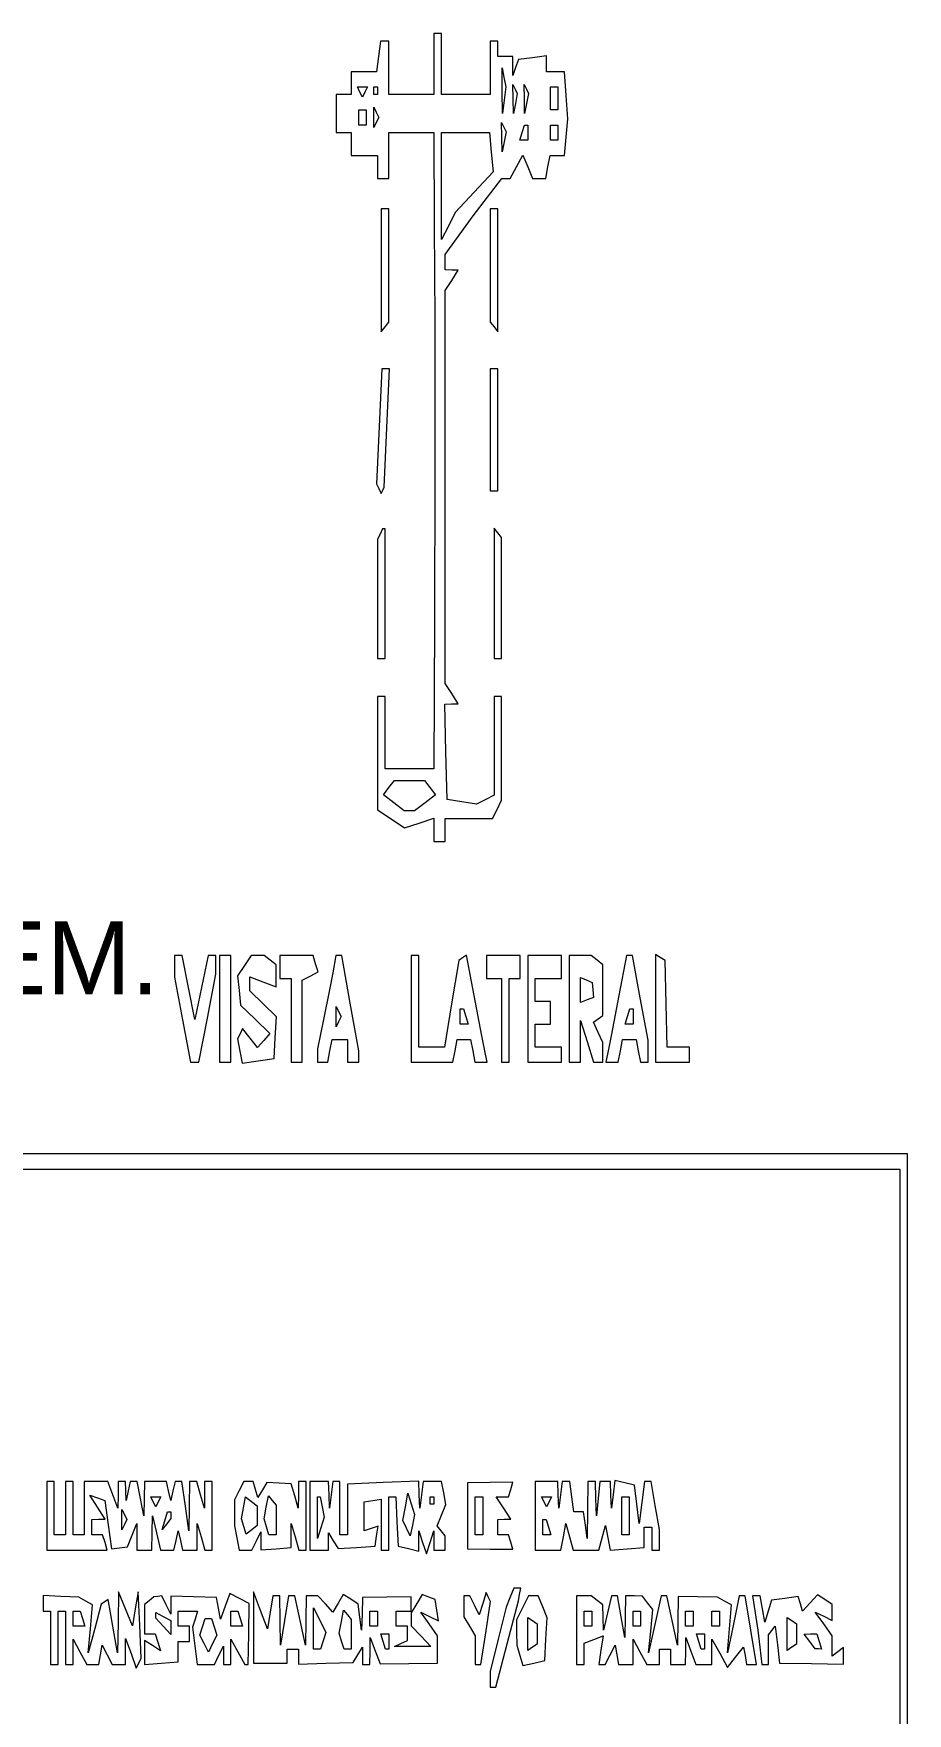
# Paper-space layout 'AN-22-DGE-077' of a CAD drawing. Header units: metres. Extents: x 12 to 191, y -57 to 204.
# Drawn here: x 97.88 to 118.32, y -8.82 to 30.46 of the extents above; entities that cross this region are included whole.
import ezdxf

# ---------------------------------------------------------------- set-up
doc = ezdxf.new("R2010")
doc.units = ezdxf.units.M
doc.layers.add('DGE_CONTORNOS', color=7, linetype='Continuous', lineweight=0)
doc.layers.add('DGE_DATOS', color=7, linetype='Continuous', lineweight=0)
doc.styles.add('DGE_ARIAL', font='arial.ttf')

# ---------------------------------------------------------------- blocks, each defined once
blk = doc.blocks.new('LP_REF_DGE_MT_077')
at = {"layer": 'DGE_CONTORNOS'}
for points in [[(107.242, 29.748), (107.242, 29.035), (106.715, 29.035), (106.188, 29.035), (106.188, 29.659), (106.188, 30.283), (106.091, 30.283), (105.995, 30.283), (105.949, 29.926), (105.903, 29.57), (105.606, 29.57), (105.309, 29.57), (105.309, 29.303), (105.309, 29.035), (105.133, 29.035), (104.957, 29.035), (104.957, 28.59), (104.957, 28.145), (105.133, 28.145), (105.309, 28.145), (105.309, 27.877), (105.309, 27.61), (105.616, 27.61), (105.924, 27.61), (105.924, 27.343), (105.924, 27.076), (106.056, 27.076), (106.188, 27.076), (106.188, 27.61), (106.188, 28.145), (106.715, 28.145), (107.242, 28.145), (107.253, 25.962), (107.263, 23.779), (107.265, 21.997), (107.267, 20.216), (107.255, 16.741), (107.242, 13.266), (106.671, 13.266), (106.1, 13.266), (106.1, 14.113), (106.1, 14.959), (106.012, 14.959), (105.924, 14.959), (105.924, 13.637), (105.924, 12.314), (106.241, 12.102), (106.557, 11.89), (106.9, 12.001), (107.242, 12.113), (107.242, 11.843), (107.242, 11.574), (107.374, 11.574), (107.506, 11.574), (107.506, 11.841), (107.506, 12.108), (108.06, 12.108), (108.613, 12.108), (108.719, 12.322), (108.824, 12.536), (108.824, 13.748), (108.824, 14.959), (108.736, 14.959), (108.649, 14.959), (108.649, 13.804), (108.649, 12.65), (108.442, 12.545), (108.236, 12.44), (107.893, 12.497), (107.55, 12.554), (107.524, 13.667), (107.498, 14.781), (107.656, 14.787), (107.814, 14.792), (107.66, 15.029), (107.506, 15.266), (107.506, 19.859), (107.506, 24.453), (107.66, 24.689), (107.814, 24.926), (107.66, 24.932), (107.506, 24.937), (107.506, 25.117), (107.506, 25.297), (107.836, 25.75), (108.165, 26.202), (108.499, 26.639), (108.832, 27.076), (108.931, 27.076), (109.03, 27.076), (109.178, 27.347), (109.327, 27.619), (109.438, 27.347), (109.549, 27.076), (109.705, 27.076), (109.86, 27.076), (109.911, 27.343), (109.961, 27.61), (110.13, 27.61), (110.298, 27.61), (110.338, 28.037), (110.379, 28.465), (110.339, 29.017), (110.299, 29.57), (110.089, 29.57), (109.879, 29.57), (109.879, 29.754), (109.879, 29.938), (109.549, 29.897), (109.22, 29.857), (109.155, 29.669), (109.091, 29.481), (109.089, 29.704), (109.088, 29.926), (108.912, 29.926), (108.736, 29.926), (108.736, 30.105), (108.736, 30.283), (108.649, 30.283), (108.561, 30.283), (108.561, 29.659), (108.561, 29.035), (107.989, 29.035), (107.418, 29.035), (107.418, 29.748), (107.418, 30.461), (107.33, 30.461), (107.242, 30.461)], [(108.885, 28.905), (108.845, 28.59), (108.842, 29.125), (108.838, 29.659), (108.882, 29.44), (108.926, 29.22)], [(105.631, 29.095), (105.572, 28.976), (105.514, 29.095), (105.455, 29.214), (105.572, 29.214), (105.69, 29.214)], [(105.924, 29.125), (105.924, 29.035), (105.88, 29.035), (105.836, 29.035), (105.836, 29.125), (105.836, 29.214), (105.88, 29.214), (105.924, 29.214)], [(109.148, 28.824), (109.102, 28.59), (109.095, 28.932), (109.088, 29.273), (109.141, 29.165), (109.194, 29.058)], [(109.412, 28.824), (109.366, 28.59), (109.359, 28.932), (109.352, 29.273), (109.405, 29.165), (109.458, 29.058)], [(110.143, 28.946), (110.143, 28.679), (110.055, 28.679), (109.967, 28.679), (109.967, 28.946), (109.967, 29.214), (110.055, 29.214), (110.143, 29.214)], [(105.66, 28.501), (105.66, 28.323), (105.572, 28.323), (105.484, 28.323), (105.484, 28.501), (105.484, 28.679), (105.572, 28.679), (105.66, 28.679)], [(105.895, 28.382), (105.836, 28.263), (105.836, 28.501), (105.836, 28.739), (105.895, 28.62), (105.953, 28.501)], [(108.884, 27.933), (108.838, 27.699), (108.831, 28.041), (108.824, 28.382), (108.877, 28.275), (108.931, 28.167)], [(109.44, 28.145), (109.44, 27.966), (109.347, 27.966), (109.253, 27.966), (109.308, 28.145), (109.362, 28.323), (109.401, 28.323), (109.44, 28.323)], [(110.143, 28.145), (110.143, 27.966), (110.055, 27.966), (109.967, 27.966), (109.967, 28.145), (109.967, 28.323), (110.055, 28.323), (110.143, 28.323)], [(108.583, 27.687), (108.627, 27.229), (108.185, 26.751), (107.744, 26.274), (107.581, 25.962), (107.418, 25.65), (107.418, 26.897), (107.418, 28.145), (107.979, 28.145), (108.54, 28.145)], [(106.012, 24.927), (106.012, 23.491), (106.1, 23.601), (106.188, 23.711), (106.188, 25.037), (106.188, 26.363), (106.1, 26.363), (106.012, 26.363)], [(108.561, 25.037), (108.561, 23.711), (108.649, 23.601), (108.736, 23.491), (108.736, 24.927), (108.736, 26.363), (108.649, 26.363), (108.561, 26.363)], [(105.965, 21.277), (105.903, 19.932), (105.957, 19.821), (106.012, 19.711), (106.047, 19.785), (106.082, 19.859), (106.145, 21.24), (106.208, 22.621), (106.118, 22.621), (106.027, 22.621)], [(108.561, 21.196), (108.561, 19.77), (108.649, 19.77), (108.736, 19.77), (108.736, 21.196), (108.736, 22.621), (108.649, 22.621), (108.561, 22.621)], [(105.983, 18.76), (105.924, 18.642), (105.924, 17.246), (105.924, 15.85), (106.012, 15.85), (106.1, 15.85), (106.1, 17.365), (106.1, 18.879), (106.07, 18.879), (106.041, 18.879)], [(108.649, 17.375), (108.649, 15.85), (108.736, 15.85), (108.824, 15.85), (108.824, 17.265), (108.824, 18.68), (108.736, 18.79), (108.649, 18.9)], [(107.151, 12.829), (107.28, 12.663), (107.036, 12.475), (106.791, 12.286), (106.671, 12.286), (106.551, 12.286), (106.306, 12.475), (106.062, 12.663), (106.191, 12.829), (106.319, 12.994), (106.671, 12.994), (107.023, 12.994)], [(101.178, 8.65), (101.178, 8.398), (101.366, 7.402), (101.554, 6.407), (101.652, 6.407), (101.75, 6.407), (101.947, 7.438), (102.145, 8.47), (102.145, 8.685), (102.145, 8.901), (102.053, 8.901), (101.962, 8.901), (101.805, 8.156), (101.649, 7.41), (101.502, 8.156), (101.355, 8.901), (101.266, 8.901), (101.178, 8.901)], [(102.232, 7.654), (102.232, 6.407), (102.364, 6.407), (102.496, 6.407), (102.496, 7.654), (102.496, 8.901), (102.364, 8.901), (102.232, 8.901)], [(102.811, 8.667), (102.653, 8.432), (102.686, 8.088), (102.718, 7.743), (103.064, 7.413), (103.41, 7.083), (103.264, 6.918), (103.117, 6.752), (102.943, 6.973), (102.768, 7.195), (102.709, 7.076), (102.65, 6.956), (102.704, 6.671), (102.758, 6.386), (103.133, 6.441), (103.507, 6.496), (103.535, 6.983), (103.562, 7.47), (103.249, 7.773), (102.936, 8.076), (102.936, 8.241), (102.936, 8.406), (103.243, 8.289), (103.551, 8.172), (103.551, 8.428), (103.551, 8.685), (103.412, 8.793), (103.273, 8.901), (103.121, 8.901), (102.969, 8.901)], [(103.639, 8.634), (103.639, 8.367), (103.771, 8.367), (103.902, 8.367), (103.902, 7.387), (103.902, 6.407), (104.034, 6.407), (104.166, 6.407), (104.166, 7.366), (104.166, 8.325), (104.351, 8.423), (104.535, 8.521), (104.477, 8.711), (104.419, 8.901), (104.029, 8.901), (103.639, 8.901)], [(104.877, 8.5), (104.802, 8.099), (104.66, 7.409), (104.518, 6.719), (104.518, 6.563), (104.518, 6.407), (104.64, 6.407), (104.763, 6.407), (104.813, 6.674), (104.864, 6.941), (105.042, 6.941), (105.221, 6.941), (105.221, 6.674), (105.221, 6.407), (105.353, 6.407), (105.484, 6.407), (105.484, 6.54), (105.485, 6.674), (105.288, 7.787), (105.091, 8.901), (105.022, 8.901), (104.953, 8.901)], [(106.715, 7.654), (106.715, 6.407), (107.201, 6.407), (107.687, 6.407), (107.738, 6.674), (107.788, 6.941), (107.945, 6.941), (108.102, 6.941), (108.153, 6.674), (108.204, 6.407), (108.348, 6.407), (108.492, 6.407), (108.43, 6.718), (108.368, 7.03), (108.187, 7.971), (108.007, 8.913), (107.916, 8.851), (107.825, 8.79), (107.658, 7.776), (107.491, 6.763), (107.191, 6.763), (106.891, 6.763), (106.891, 7.832), (106.891, 8.901), (106.803, 8.901), (106.715, 8.901)], [(108.473, 8.634), (108.473, 8.367), (108.649, 8.367), (108.824, 8.367), (108.824, 7.387), (108.824, 6.407), (108.912, 6.407), (109, 6.407), (109, 7.387), (109, 8.367), (109.132, 8.367), (109.264, 8.367), (109.264, 8.634), (109.264, 8.901), (108.868, 8.901), (108.473, 8.901)], [(109.44, 7.654), (109.44, 6.407), (109.835, 6.407), (110.231, 6.407), (110.231, 6.585), (110.231, 6.763), (109.923, 6.763), (109.615, 6.763), (109.615, 7.03), (109.615, 7.297), (109.791, 7.297), (109.967, 7.297), (109.967, 7.565), (109.967, 7.832), (109.791, 7.832), (109.615, 7.832), (109.615, 8.099), (109.615, 8.367), (109.923, 8.367), (110.231, 8.367), (110.231, 8.634), (110.231, 8.901), (109.835, 8.901), (109.44, 8.901)], [(110.406, 7.654), (110.406, 6.407), (110.538, 6.407), (110.67, 6.407), (110.672, 6.897), (110.675, 7.387), (110.825, 6.897), (110.975, 6.407), (111.086, 6.407), (111.197, 6.407), (111.197, 6.638), (111.197, 6.87), (111.088, 7.106), (110.978, 7.342), (111.088, 7.424), (111.197, 7.505), (111.197, 8.095), (111.197, 8.685), (111.058, 8.793), (110.919, 8.901), (110.663, 8.901), (110.406, 8.901)], [(111.57, 7.966), (111.39, 7.03), (111.328, 6.718), (111.267, 6.407), (111.411, 6.407), (111.555, 6.407), (111.605, 6.674), (111.656, 6.941), (111.813, 6.941), (111.97, 6.941), (112.02, 6.674), (112.071, 6.407), (112.162, 6.407), (112.252, 6.407), (112.252, 6.667), (112.252, 6.928), (112.07, 7.914), (111.888, 8.901), (111.819, 8.901), (111.749, 8.901)], [(112.428, 7.669), (112.428, 6.407), (112.823, 6.407), (113.219, 6.407), (113.219, 6.585), (113.219, 6.763), (112.96, 6.763), (112.7, 6.763), (112.674, 7.773), (112.648, 8.784), (112.538, 8.857), (112.428, 8.931)], [(110.96, 8.102), (110.978, 7.926), (110.824, 7.866), (110.67, 7.806), (110.67, 8.099), (110.67, 8.393), (110.807, 8.335), (110.943, 8.277)], [(105.016, 7.357), (104.957, 7.238), (104.957, 7.476), (104.957, 7.713), (105.016, 7.594), (105.074, 7.476)], [(107.989, 7.476), (108.044, 7.297), (107.951, 7.297), (107.858, 7.297), (107.858, 7.476), (107.858, 7.654), (107.896, 7.654), (107.935, 7.654)], [(111.901, 7.476), (111.901, 7.297), (111.808, 7.297), (111.714, 7.297), (111.769, 7.476), (111.823, 7.654), (111.862, 7.654), (111.901, 7.654)], [(72.349, -25.042), (72.349, -54.353), (95.333, -54.353), (118.317, -54.353), (118.317, -25.042), (118.317, 4.268), (95.333, 4.268), (72.349, 4.268)], [(118.141, -25.042), (118.141, -53.997), (95.333, -53.997), (72.525, -53.997), (72.525, -25.042), (72.525, 3.912), (95.333, 3.912), (118.141, 3.912)], [(98.189, -4.195), (98.189, -4.997), (98.898, -4.997), (99.606, -4.997), (99.552, -4.819), (99.497, -4.641), (99.371, -4.641), (99.244, -4.641), (99.244, -4.463), (99.244, -4.284), (99.398, -4.279), (99.552, -4.273), (99.376, -3.995), (99.2, -3.718), (99.373, -3.78), (99.546, -3.841), (99.625, -4.406), (99.705, -4.972), (99.892, -4.947), (100.079, -4.922), (100.186, -4.648), (100.293, -4.373), (100.296, -4.685), (100.299, -4.997), (100.475, -4.997), (100.65, -4.997), (100.656, -4.596), (100.662, -4.195), (100.758, -4.596), (100.853, -4.997), (101.008, -4.997), (101.163, -4.997), (101.214, -4.774), (101.266, -4.552), (101.317, -4.774), (101.368, -4.997), (101.537, -4.997), (101.705, -4.997), (101.708, -4.685), (101.71, -4.373), (101.8, -4.685), (101.89, -4.997), (101.973, -4.997), (102.057, -4.997), (102.057, -4.195), (102.057, -3.393), (101.969, -3.393), (101.881, -3.393), (101.878, -3.705), (101.876, -4.017), (101.786, -3.705), (101.696, -3.393), (101.613, -3.393), (101.529, -3.393), (101.521, -3.973), (101.513, -4.552), (101.431, -3.973), (101.349, -3.393), (101.27, -3.393), (101.192, -3.393), (101.141, -3.616), (101.09, -3.839), (101.039, -3.616), (100.987, -3.393), (100.731, -3.393), (100.475, -3.393), (100.469, -3.794), (100.463, -4.195), (100.384, -3.794), (100.304, -3.393), (100.221, -3.393), (100.138, -3.393), (100.093, -3.616), (100.049, -3.839), (100.042, -3.616), (100.035, -3.393), (99.947, -3.393), (99.859, -3.393), (99.857, -3.705), (99.854, -4.017), (99.737, -3.705), (99.62, -3.393), (99.344, -3.393), (99.068, -3.393), (99.068, -4.017), (99.068, -4.641), (98.936, -4.641), (98.805, -4.641), (98.805, -4.017), (98.805, -3.393), (98.717, -3.393), (98.629, -3.393), (98.629, -4.017), (98.629, -4.641), (98.497, -4.641), (98.365, -4.641), (98.365, -4.017), (98.365, -3.393), (98.277, -3.393), (98.189, -3.393)], [(102.689, -3.607), (102.584, -3.821), (102.584, -4.127), (102.584, -4.433), (102.637, -4.715), (102.691, -4.997), (102.84, -4.997), (102.988, -4.997), (103.094, -4.783), (103.199, -4.569), (103.199, -4.782), (103.199, -4.994), (103.551, -4.967), (103.902, -4.939), (103.905, -4.656), (103.908, -4.373), (103.997, -4.685), (104.087, -4.997), (104.17, -4.997), (104.254, -4.997), (104.254, -4.195), (104.254, -3.393), (104.166, -3.393), (104.078, -3.393), (104.076, -3.705), (104.073, -4.017), (103.991, -3.733), (103.909, -3.448), (103.623, -3.432), (103.336, -3.415), (103.232, -3.591), (103.127, -3.767), (103.07, -3.58), (103.013, -3.393), (102.904, -3.393), (102.795, -3.393)], [(104.342, -4.195), (104.342, -4.997), (104.562, -4.997), (104.781, -4.997), (104.781, -4.797), (104.781, -4.597), (104.891, -4.78), (105.001, -4.963), (105.433, -4.935), (105.866, -4.908), (105.904, -4.673), (105.943, -4.438), (105.779, -4.495), (105.616, -4.552), (105.616, -4.21), (105.616, -3.868), (105.814, -3.839), (106.012, -3.809), (106.012, -4.403), (106.012, -4.997), (106.1, -4.997), (106.188, -4.997), (106.188, -4.373), (106.188, -3.75), (106.27, -3.75), (106.352, -3.75), (106.38, -4.329), (106.407, -4.908), (106.649, -4.964), (106.891, -5.021), (106.892, -4.786), (106.893, -4.552), (106.98, -4.819), (107.067, -5.086), (107.153, -4.819), (107.24, -4.552), (107.241, -4.774), (107.242, -4.997), (107.374, -4.997), (107.506, -4.997), (107.506, -4.829), (107.506, -4.662), (107.414, -4.546), (107.322, -4.431), (107.424, -4.182), (107.526, -3.933), (107.475, -3.663), (107.424, -3.393), (107.208, -3.393), (106.992, -3.393), (106.951, -3.705), (106.911, -4.017), (106.901, -3.702), (106.891, -3.387), (106.056, -3.42), (105.221, -3.454), (105.221, -4.047), (105.221, -4.641), (105.133, -4.641), (105.045, -4.641), (105.045, -4.017), (105.045, -3.393), (104.964, -3.393), (104.882, -3.393), (104.842, -3.705), (104.802, -4.017), (104.792, -3.705), (104.781, -3.393), (104.562, -3.393), (104.342, -3.393)], [(108.033, -4.195), (108.033, -4.968), (108.563, -4.973), (109.093, -4.979), (109.041, -4.81), (108.99, -4.641), (108.863, -4.641), (108.736, -4.641), (108.736, -4.463), (108.736, -4.284), (108.89, -4.279), (109.044, -4.273), (108.874, -4.011), (108.703, -3.75), (108.846, -3.75), (108.99, -3.75), (109.041, -3.581), (109.093, -3.412), (108.563, -3.417), (108.033, -3.422)], [(109.615, -4.195), (109.615, -4.997), (109.914, -4.997), (110.212, -4.997), (110.271, -4.685), (110.33, -4.373), (110.417, -4.685), (110.503, -4.997), (110.802, -4.997), (111.101, -4.997), (111.18, -4.71), (111.259, -4.424), (111.314, -4.712), (111.368, -5), (111.766, -4.97), (112.164, -4.939), (112.164, -4.701), (112.164, -4.463), (112.252, -4.463), (112.34, -4.463), (112.34, -4.73), (112.34, -4.997), (112.428, -4.997), (112.516, -4.997), (112.516, -4.756), (112.516, -4.516), (112.419, -3.955), (112.323, -3.393), (112.245, -3.393), (112.168, -3.393), (112.105, -3.883), (112.043, -4.373), (111.99, -3.928), (111.938, -3.483), (111.707, -3.428), (111.476, -3.373), (111.435, -3.695), (111.394, -4.017), (111.383, -3.705), (111.373, -3.393), (111.248, -3.393), (111.122, -3.393), (111.084, -3.794), (111.046, -4.195), (111.034, -3.794), (111.022, -3.393), (110.934, -3.393), (110.846, -3.393), (110.836, -4.062), (110.826, -4.73), (110.785, -4.418), (110.745, -4.106), (110.63, -4.106), (110.515, -4.106), (110.469, -3.75), (110.423, -3.393), (110.333, -3.393), (110.244, -3.393), (110.203, -3.705), (110.163, -4.017), (110.153, -3.705), (110.143, -3.393), (109.879, -3.393), (109.615, -3.393)], [(100.797, -3.869), (100.738, -3.987), (100.68, -3.869), (100.621, -3.75), (100.738, -3.75), (100.855, -3.75)], [(103.111, -4.195), (103.111, -4.424), (102.982, -4.525), (102.853, -4.625), (102.799, -4.446), (102.744, -4.267), (102.793, -4.012), (102.841, -3.756), (102.976, -3.861), (103.111, -3.966)], [(103.551, -4.295), (103.551, -4.641), (103.468, -4.641), (103.385, -4.641), (103.329, -4.454), (103.272, -4.267), (103.323, -3.997), (103.374, -3.727), (103.462, -3.838), (103.551, -3.949)], [(104.632, -3.989), (104.677, -4.228), (104.599, -4.479), (104.52, -4.73), (104.519, -4.24), (104.518, -3.75), (104.552, -3.75), (104.587, -3.75)], [(106.739, -4.414), (106.692, -4.665), (106.604, -4.486), (106.516, -4.308), (106.576, -3.989), (106.637, -3.671), (106.712, -3.917), (106.787, -4.163)], [(107.242, -3.839), (107.242, -3.928), (107.198, -3.928), (107.154, -3.928), (107.154, -3.839), (107.154, -3.75), (107.198, -3.75), (107.242, -3.75)], [(108.385, -4.195), (108.385, -4.641), (108.297, -4.641), (108.209, -4.641), (108.209, -4.195), (108.209, -3.75), (108.297, -3.75), (108.385, -3.75)], [(109.938, -3.869), (109.879, -3.987), (109.82, -3.869), (109.762, -3.75), (109.879, -3.75), (109.996, -3.75)], [(111.813, -4.195), (111.813, -4.641), (111.725, -4.641), (111.637, -4.641), (111.637, -4.195), (111.637, -3.75), (111.725, -3.75), (111.813, -3.75)], [(100.006, -4.403), (99.947, -4.522), (99.947, -4.284), (99.947, -4.047), (100.006, -4.166), (100.064, -4.284)], [(101.09, -4.185), (101.09, -4.263), (100.988, -4.39), (100.887, -4.518), (100.95, -4.312), (101.012, -4.106), (101.051, -4.106), (101.09, -4.106)], [(109.923, -4.463), (109.977, -4.641), (109.884, -4.641), (109.791, -4.641), (109.791, -4.463), (109.791, -4.284), (109.83, -4.284), (109.869, -4.284)], [(109.022, -6.111), (108.934, -6.333), (108.747, -7.084), (108.561, -7.834), (108.561, -8.019), (108.561, -8.204), (108.627, -8.204), (108.693, -8.203), (108.956, -7.194), (109.22, -6.185), (109.249, -6.037), (109.278, -5.888), (109.194, -5.888), (109.11, -5.888)], [(98.102, -6.243), (98.102, -6.423), (98.189, -6.423), (98.277, -6.423), (98.277, -7.046), (98.277, -7.67), (98.365, -7.67), (98.453, -7.67), (98.453, -7.046), (98.453, -6.423), (98.541, -6.423), (98.629, -6.423), (98.629, -7.046), (98.629, -7.67), (98.717, -7.67), (98.805, -7.67), (98.805, -7.375), (98.805, -7.08), (98.965, -7.375), (99.126, -7.67), (99.266, -7.67), (99.405, -7.67), (99.446, -7.447), (99.486, -7.224), (99.602, -7.447), (99.719, -7.67), (99.877, -7.67), (100.035, -7.67), (100.035, -7.368), (100.035, -7.067), (100.16, -7.413), (100.284, -7.758), (100.341, -7.643), (100.398, -7.529), (100.363, -6.753), (100.328, -5.977), (100.26, -6.373), (100.192, -6.77), (100.028, -6.373), (99.865, -5.977), (99.856, -6.69), (99.846, -7.403), (99.735, -6.779), (99.624, -6.155), (99.544, -6.209), (99.464, -6.262), (99.313, -6.832), (99.161, -7.403), (99.212, -6.841), (99.263, -6.28), (99.1, -6.19), (98.936, -6.1), (98.519, -6.082), (98.102, -6.063)], [(100.584, -6.184), (100.475, -6.274), (100.475, -6.616), (100.475, -6.957), (100.601, -6.957), (100.728, -6.957), (100.788, -7.154), (100.848, -7.352), (100.661, -7.231), (100.475, -7.111), (100.475, -7.392), (100.475, -7.673), (100.87, -7.642), (101.266, -7.612), (101.266, -7.374), (101.266, -7.135), (101.397, -7.135), (101.529, -7.135), (101.529, -6.957), (101.529, -6.779), (101.397, -6.779), (101.266, -6.779), (101.266, -6.601), (101.266, -6.423), (101.491, -6.423), (101.715, -6.423), (101.658, -6.611), (101.601, -6.799), (101.655, -7.234), (101.708, -7.67), (101.909, -7.67), (102.109, -7.67), (102.215, -7.456), (102.32, -7.242), (102.32, -7.456), (102.32, -7.67), (102.408, -7.67), (102.496, -7.67), (102.496, -7.375), (102.496, -7.08), (102.657, -7.375), (102.818, -7.67), (102.858, -7.67), (102.898, -7.67), (102.912, -6.958), (102.926, -6.246), (102.698, -6.13), (102.469, -6.014), (102.361, -6.312), (102.253, -6.611), (102.205, -6.358), (102.157, -6.105), (101.624, -6.09), (101.09, -6.074), (101.09, -6.284), (101.09, -6.494), (100.984, -6.28), (100.879, -6.066), (100.787, -6.08), (100.694, -6.094)], [(103.025, -6.809), (103.023, -7.64), (103.419, -7.64), (103.815, -7.64), (103.815, -7.477), (103.815, -7.313), (103.946, -7.313), (104.078, -7.313), (104.078, -7.488), (104.078, -7.662), (104.715, -7.643), (105.353, -7.624), (105.462, -7.447), (105.572, -7.27), (105.572, -7.47), (105.572, -7.67), (105.66, -7.67), (105.748, -7.67), (105.751, -7.358), (105.754, -7.046), (105.868, -7.352), (105.983, -7.657), (106.656, -7.65), (107.33, -7.643), (107.33, -7.322), (107.33, -7.001), (107.132, -6.724), (106.935, -6.448), (107.144, -6.551), (107.354, -6.655), (107.313, -6.405), (107.272, -6.155), (107.121, -6.096), (106.97, -6.037), (106.843, -6.251), (106.715, -6.466), (106.715, -6.617), (106.715, -6.767), (106.945, -7.012), (107.175, -7.256), (106.747, -7.256), (106.319, -7.256), (106.473, -7.183), (106.627, -7.109), (106.627, -6.944), (106.627, -6.779), (106.495, -6.779), (106.363, -6.779), (106.363, -6.601), (106.363, -6.423), (106.539, -6.423), (106.715, -6.423), (106.715, -6.258), (106.715, -6.093), (106.144, -6.099), (105.572, -6.106), (105.562, -6.487), (105.552, -6.868), (105.513, -6.565), (105.473, -6.261), (105.299, -6.149), (105.124, -6.037), (105.002, -6.242), (104.88, -6.447), (104.705, -6.257), (104.529, -6.066), (104.392, -6.066), (104.254, -6.066), (104.247, -6.645), (104.24, -7.224), (104.115, -6.645), (103.99, -6.066), (103.915, -6.066), (103.84, -6.066), (103.748, -6.645), (103.657, -7.224), (103.648, -6.645), (103.639, -6.066), (103.557, -6.066), (103.475, -6.066), (103.414, -6.452), (103.354, -6.838), (103.191, -6.408), (103.027, -5.977)], [(107.945, -6.312), (107.945, -6.557), (108.077, -6.779), (108.209, -7.001), (108.209, -7.335), (108.209, -7.67), (108.276, -7.67), (108.342, -7.67), (108.455, -6.935), (108.568, -6.2), (108.516, -6.094), (108.463, -5.987), (108.384, -6.248), (108.304, -6.509), (108.195, -6.287), (108.086, -6.066), (108.016, -6.066), (107.945, -6.066)], [(109.314, -6.346), (109.176, -6.626), (109.177, -6.925), (109.179, -7.224), (109.253, -7.461), (109.327, -7.698), (109.581, -7.64), (109.835, -7.581), (109.863, -7.08), (109.892, -6.579), (109.787, -6.323), (109.682, -6.066), (109.567, -6.066), (109.452, -6.066)], [(110.582, -6.868), (110.582, -7.67), (110.67, -7.67), (110.758, -7.67), (110.758, -7.423), (110.758, -7.177), (110.98, -7.091), (111.202, -7.005), (111.15, -7.337), (111.098, -7.67), (111.174, -7.67), (111.25, -7.67), (111.367, -7.447), (111.483, -7.224), (111.523, -7.447), (111.564, -7.67), (111.732, -7.67), (111.901, -7.67), (111.901, -7.375), (111.901, -7.08), (112.061, -7.375), (112.222, -7.67), (112.369, -7.67), (112.516, -7.67), (112.516, -7.492), (112.516, -7.313), (112.648, -7.313), (112.78, -7.313), (112.78, -7.492), (112.78, -7.67), (112.955, -7.67), (113.131, -7.67), (113.134, -7.358), (113.137, -7.046), (113.253, -7.358), (113.37, -7.67), (113.558, -7.67), (113.746, -7.67), (113.746, -7.375), (113.746, -7.08), (113.927, -7.412), (114.108, -7.743), (114.297, -7.504), (114.485, -7.265), (114.519, -7.467), (114.552, -7.67), (114.671, -7.67), (114.79, -7.67), (114.656, -6.868), (114.521, -6.066), (114.453, -6.066), (114.385, -6.066), (114.249, -6.734), (114.113, -7.403), (114.159, -6.841), (114.204, -6.28), (114.041, -6.191), (113.878, -6.101), (113.417, -6.094), (112.955, -6.086), (112.948, -6.655), (112.941, -7.224), (112.816, -6.645), (112.691, -6.066), (112.625, -6.067), (112.56, -6.068), (112.411, -6.735), (112.262, -7.403), (112.313, -6.893), (112.364, -6.384), (112.242, -6.228), (112.12, -6.072), (111.923, -6.069), (111.725, -6.066), (111.718, -6.556), (111.711, -7.046), (111.623, -6.556), (111.534, -6.066), (111.467, -6.066), (111.4, -6.066), (111.305, -6.467), (111.209, -6.868), (111.203, -6.575), (111.197, -6.282), (111.058, -6.174), (110.919, -6.066), (110.751, -6.066), (110.582, -6.066)], [(114.754, -6.467), (114.815, -6.868), (114.862, -7.269), (114.909, -7.67), (114.987, -7.67), (115.065, -7.67), (115.065, -7.324), (115.065, -6.978), (115.143, -6.88), (115.222, -6.781), (115.275, -7.211), (115.328, -7.641), (116.075, -7.652), (116.823, -7.663), (116.823, -7.469), (116.823, -7.275), (116.691, -7.378), (116.559, -7.48), (116.559, -7.24), (116.559, -7.001), (116.361, -6.724), (116.163, -6.448), (116.361, -6.545), (116.559, -6.642), (116.559, -6.455), (116.559, -6.268), (116.386, -6.157), (116.214, -6.046), (116.04, -6.235), (115.866, -6.423), (115.815, -6.255), (115.764, -6.087), (115.453, -6.127), (115.142, -6.167), (115.064, -6.424), (114.986, -6.68), (114.928, -6.373), (114.87, -6.066), (114.781, -6.066), (114.693, -6.066)], [(99.024, -6.601), (99.079, -6.779), (98.942, -6.779), (98.805, -6.779), (98.805, -6.601), (98.805, -6.423), (98.887, -6.423), (98.97, -6.423)], [(101.09, -6.806), (101.09, -6.97), (100.914, -6.779), (100.738, -6.588), (100.738, -6.522), (100.738, -6.456), (100.914, -6.549), (101.09, -6.642)], [(102.105, -6.794), (102.164, -6.988), (102.067, -7.186), (101.969, -7.385), (101.871, -7.186), (101.773, -6.988), (101.832, -6.794), (101.891, -6.601), (101.969, -6.601), (102.046, -6.601)], [(102.716, -6.601), (102.77, -6.779), (102.633, -6.779), (102.496, -6.779), (102.496, -6.601), (102.496, -6.423), (102.579, -6.423), (102.662, -6.423)], [(104.655, -7.118), (104.595, -7.313), (104.512, -7.313), (104.43, -7.313), (104.43, -6.83), (104.43, -6.346), (104.572, -6.635), (104.714, -6.923)], [(105.309, -6.968), (105.309, -7.313), (105.226, -7.313), (105.143, -7.313), (105.086, -7.127), (105.029, -6.94), (105.081, -6.67), (105.132, -6.4), (105.22, -6.511), (105.309, -6.622)], [(105.924, -6.601), (105.924, -6.779), (105.836, -6.779), (105.748, -6.779), (105.748, -6.601), (105.748, -6.423), (105.836, -6.423), (105.924, -6.423)], [(109.659, -6.957), (109.659, -7.195), (109.549, -7.269), (109.44, -7.343), (109.44, -6.957), (109.44, -6.571), (109.549, -6.645), (109.659, -6.719)], [(110.934, -6.601), (110.934, -6.779), (110.846, -6.779), (110.758, -6.779), (110.758, -6.601), (110.758, -6.423), (110.846, -6.423), (110.934, -6.423)], [(112.076, -6.601), (112.076, -6.779), (111.989, -6.779), (111.901, -6.779), (111.901, -6.601), (111.901, -6.423), (111.989, -6.423), (112.076, -6.423)], [(113.307, -6.601), (113.307, -6.779), (113.219, -6.779), (113.131, -6.779), (113.131, -6.601), (113.131, -6.423), (113.219, -6.423), (113.307, -6.423)], [(113.922, -6.601), (113.922, -6.779), (113.834, -6.779), (113.746, -6.779), (113.746, -6.601), (113.746, -6.423), (113.834, -6.423), (113.922, -6.423)], [(115.724, -6.957), (115.724, -7.195), (115.614, -7.269), (115.504, -7.343), (115.504, -6.957), (115.504, -6.571), (115.614, -6.645), (115.724, -6.719)], [(106.188, -7.135), (106.188, -7.313), (106.149, -7.313), (106.11, -7.313), (106.056, -7.135), (106.001, -6.957), (106.095, -6.957), (106.188, -6.957)], [(113.571, -7.135), (113.571, -7.313), (113.532, -7.313), (113.493, -7.313), (113.439, -7.135), (113.384, -6.957), (113.477, -6.957), (113.571, -6.957)], [(116.251, -7.135), (116.306, -7.313), (116.235, -7.311), (116.163, -7.308), (116.032, -7.135), (115.9, -6.963), (116.048, -6.96), (116.197, -6.957)]]:
    blk.add_lwpolyline(points, close=True, dxfattribs=at)
at = {"layer": 'DGE_DATOS', "style": 'DGE_ARIAL'}
blk.add_text('CAD derivado de lamina DGE. Contornos de escaneo; no DWG emitido por MINEM.', height=1.7, dxfattribs=at).set_placement((12, 8))

psp = doc.layouts.new('AN-22-DGE-077')

# ---------------------------------------------------------------- block references
at = {"layer": 'DGE_DATOS'}
psp.add_blockref('LP_REF_DGE_MT_077', (0, 0), dxfattribs=at)

doc.saveas('drawing.dxf')
